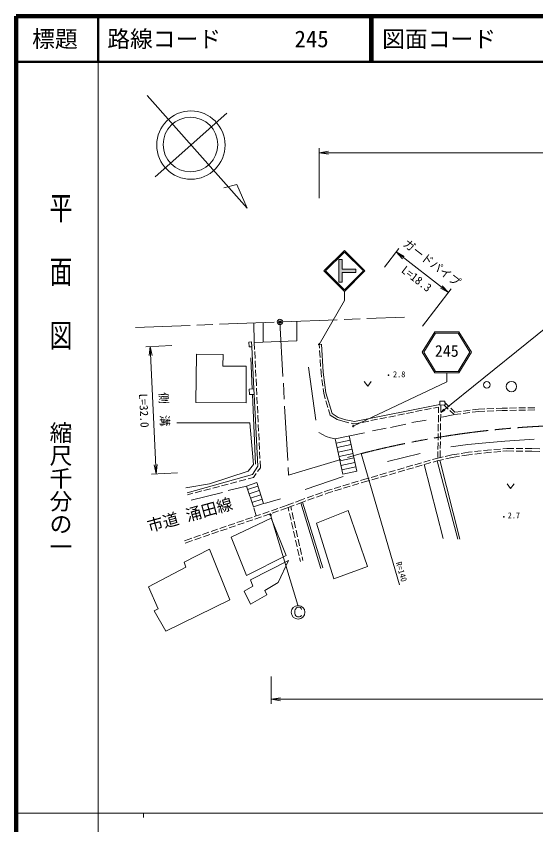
# Model space of a CAD drawing. Units: millimetres at full size, sheet at 1:1000; details may follow other scales. Extents: x 40000 to 680000, y 20000 to 380000.
# Drawn here: x 40000 to 154133, y 202409 to 380000 of the extents above; entities that cross this region are included whole.
import ezdxf
from ezdxf.enums import TextEntityAlignment as Align

# ---------------------------------------------------------------- set-up
doc = ezdxf.new("R2010")
doc.units = ezdxf.units.MM
doc.header["$LTSCALE"] = 1000
doc.header["$PDMODE"] = 32
doc.header["$PDSIZE"] = 500
doc.linetypes.add('CHAIN', pattern=[18.5, 12, -1.5, 3.5, -1.5])
for name, color, linetype, lineweight in [('M-BGD', 7, 'Continuous', 13), ('M-BMK', 2, 'CHAIN', 13), ('M-BMK-SRVR', 3, 'Continuous', 13), ('M-STR-HTXT', 7, 'Continuous', 13), ('M-STR-STRC', 7, 'Continuous', 13), ('M-TTL', 2, 'Continuous', 140), ('M-TTL-BAND', 7, 'Continuous', 13), ('M-TTL-LINE', 7, 'Continuous', 50)]:
    doc.layers.add(name, color=color, linetype=linetype, lineweight=lineweight)
for name, color, linetype in [('M-BMK-HTXT', 7, 'Continuous'), ('M-OTRS', 6, 'Continuous'), ('M-TTL-TXT', 7, 'Continuous')]:
    doc.layers.add(name, color=color, linetype=linetype)
doc.styles.add('@ＭＳ ゴシック', font='')
doc.styles.add('ＭＳ ゴシック', font='')
doc.styles.get('@ＭＳ ゴシック').set_extended_font_data('@MS Gothic')
doc.styles.get('ＭＳ ゴシック').set_extended_font_data('MS Gothic')

# ---------------------------------------------------------------- blocks, each defined once
blk = doc.blocks.new('plus')
at = {"color": 0, "linetype": 'Continuous', "lineweight": -2}
for p, q in [((-1.25, 0), (1.25, 0)), ((0, -1.25), (0, 1.25))]:
    blk.add_line(p, q, dxfattribs=at)
blk = doc.blocks.new('open_arrow')
at = {"color": 0, "linetype": 'Continuous', "lineweight": -2}
blk.add_lwpolyline([(7.5, 1.25), (0, 0), (7.5, -1.25)], dxfattribs=at)

msp = doc.modelspace()

# ---------------------------------------------------------------- hatches: boundary and pattern name
at = {"layer": 'M-STR-STRC'}
msp.add_hatch(color=256, dxfattribs=at).paths.add_polyline_path([(110850, 326558), (111600, 326558), (111600, 324433), (114600, 324433), (114600, 323683), (111600, 323683), (111600, 321558), (110850, 321558)])

# ---------------------------------------------------------------- linework, layer by layer
at = {"layer": 'M-BGD'}
for p, q in [((92204, 312629), (92295, 308340)), ((94247, 308418), (94242, 312708)), ((91097, 308427), (91673, 308473)), ((91180, 307364), (91097, 308427)), ((91757, 307409), (91180, 307364)), ((91673, 308473), (91757, 307409)), ((91757, 307409), (92230, 298131)), ((92369, 306828), (92295, 308340)), ((106574, 307902), (106625, 307067)), ((92467, 304831), (92394, 306329)), ((106655, 306568), (106746, 305070)), ((91844, 298120), (91526, 304940)), ((92565, 302833), (92492, 304331)), ((106777, 304571), (106868, 303074)), ((92663, 300835), (92590, 302334)), ((104232, 302886), (105780, 291311)), ((106899, 302575), (106950, 301740)), ((92761, 298838), (92688, 300336)), ((106950, 301740), (107085, 300699)), ((107150, 300204), (107344, 298716)), ((116456, 299771), (117206, 298771)), ((117206, 298771), (117956, 299771)), ((92230, 298131), (91188, 298101)), ((91188, 298101), (91223, 296912)), ((91223, 296912), (92265, 296943)), ((92570, 281615), (91912, 296932)), ((92265, 296943), (92230, 298131)), ((92859, 296840), (92786, 298338)), ((107408, 298220), (107544, 297180)), ((107544, 297180), (107899, 295984)), ((92957, 294843), (92884, 296341)), ((108042, 295505), (108469, 294067)), ((134179, 295485), (133022, 295465)), ((133022, 295465), (133038, 294598)), ((134195, 294619), (134179, 295485)), ((134186, 295086), (135096, 294225)), ((93055, 292845), (92982, 294343)), ((108612, 293588), (108968, 292392)), ((125764, 292757), (127235, 293052)), ((127725, 293151), (129196, 293446)), ((129686, 293544), (131157, 293839)), ((131647, 293938), (132774, 294164)), ((132774, 294164), (132755, 292864)), ((133038, 294598), (134195, 294619)), ((133281, 294603), (133258, 293080)), ((133956, 294615), (134895, 293726)), ((135258, 293382), (136197, 292493)), ((135459, 293881), (136368, 293020)), ((136368, 293020), (137726, 293197)), ((138222, 293261), (139710, 293455)), ((140141, 293007), (141607, 293198)), ((140205, 293519), (141564, 293696)), ((141564, 293696), (142898, 293751)), ((141607, 293198), (142926, 293252)), ((143397, 293772), (144896, 293833)), ((143426, 293272), (144924, 293334)), ((145395, 293854), (146729, 293909)), ((145424, 293355), (146743, 293409)), ((146729, 293909), (147880, 293926)), ((146743, 293409), (147888, 293426)), ((148380, 293934), (149880, 293957)), ((148388, 293434), (149888, 293457)), ((150380, 293964), (151880, 293987)), ((150388, 293464), (151888, 293487)), ((152380, 293995), (153880, 294017)), ((152388, 293495), (153887, 293518)), ((93153, 290847), (93080, 292346)), ((108968, 292392), (110474, 291406)), ((110474, 291406), (112277, 290888)), ((117921, 291183), (119391, 291478)), ((119882, 291576), (121352, 291872)), ((121842, 291970), (123313, 292265)), ((123803, 292363), (125274, 292659)), ((126883, 290748), (130050, 291287)), ((132747, 292364), (132725, 290864)), ((133251, 292580), (133228, 291080)), ((133497, 291960), (135952, 292429)), ((136197, 292493), (137662, 292684)), ((138158, 292749), (139645, 292942)), ((75260, 290678), (91350, 290668)), ((93251, 288850), (93178, 290348)), ((112277, 290888), (113065, 290726)), ((113555, 290626), (114342, 290465)), ((114342, 290465), (115470, 290691)), ((115960, 290789), (117430, 291084)), ((118252, 288919), (121278, 289505)), ((122216, 289669), (125546, 290373)), ((132718, 290364), (132695, 288864)), ((133221, 290580), (133199, 289080)), ((93349, 286852), (93276, 288350)), ((132688, 288364), (132666, 286865)), ((133191, 288580), (133169, 287080)), ((93447, 284855), (93374, 286353)), ((132658, 286365), (132636, 284865)), ((133162, 286580), (133139, 285080)), ((93545, 282857), (93472, 284355)), ((132629, 284365), (132609, 283065)), ((133132, 284581), (133109, 283057)), ((137755, 283975), (139341, 284231)), ((139341, 284231), (140173, 284325)), ((140670, 284382), (142160, 284551)), ((142657, 284608), (143490, 284702)), ((142722, 284061), (143544, 284155)), ((143490, 284702), (144383, 284776)), ((143544, 284155), (144420, 284227)), ((144881, 284818), (146376, 284941)), ((144919, 284269), (146414, 284393)), ((146874, 284983), (147767, 285057)), ((146912, 284434), (147789, 284507)), ((147767, 285057), (149279, 285050)), ((147789, 284507), (149283, 284500)), ((149779, 285048), (151279, 285042)), ((149783, 284498), (151283, 284492)), ((151779, 285040), (153291, 285033)), ((151783, 284490), (153277, 284483)), ((153277, 284483), (155008, 284404)), ((153291, 285033), (155028, 284954)), ((121527, 282191), (128704, 283985)), ((129508, 282060), (130948, 282478)), ((131428, 282618), (132346, 282884)), ((132346, 282884), (133767, 283207)), ((132484, 282351), (133888, 282670)), ((133033, 282476), (137454, 265175)), ((134254, 283317), (135675, 283640)), ((134376, 282781), (135780, 283099)), ((135675, 283640), (137261, 283895)), ((135780, 283099), (137351, 283353)), ((137845, 283432), (139416, 283686)), ((139416, 283686), (140238, 283779)), ((140734, 283836), (142225, 284005)), ((93031, 279986), (93644, 280846)), ((93644, 280846), (93570, 282358)), ((123746, 280385), (125187, 280804)), ((125667, 280943), (127107, 281362)), ((125814, 280413), (127254, 280832)), ((127587, 281502), (129028, 281920)), ((127734, 280971), (129175, 281390)), ((129611, 281517), (133802, 265300)), ((129655, 281530), (131095, 281948)), ((131575, 282088), (132484, 282351)), ((132484, 282351), (137004, 265124)), ((92127, 278719), (92740, 279579)), ((103444, 276034), (111817, 278884)), ((117984, 278711), (119425, 279130)), ((119905, 279269), (121345, 279688)), ((120052, 278739), (121492, 279158)), ((121826, 279827), (123266, 280246)), ((121973, 279297), (123413, 279716)), ((123893, 279855), (125334, 280274)), ((85115, 276869), (86566, 277252)), ((87049, 277380), (88500, 277762)), ((88983, 277890), (90434, 278272)), ((90917, 278400), (92127, 278719)), ((111764, 276851), (113200, 277284)), ((113679, 277428), (115115, 277861)), ((113843, 276903), (115279, 277336)), ((115594, 278006), (116587, 278305)), ((115758, 277481), (116743, 277778)), ((116587, 278305), (117504, 278572)), ((116743, 277778), (117651, 278042)), ((118131, 278181), (119572, 278600)), ((147845, 277294), (148595, 276294)), ((148595, 276294), (149345, 277294)), ((78401, 273702), (85297, 275406)), ((79314, 275339), (80764, 275722)), ((81248, 275849), (82698, 276232)), ((83182, 276359), (84632, 276742)), ((86548, 275813), (90582, 276814)), ((105766, 274897), (107178, 275402)), ((107649, 275570), (108378, 275830)), ((107831, 275050), (108550, 275307)), ((108378, 275830), (109371, 276129)), ((108550, 275307), (109535, 275604)), ((109849, 276274), (111286, 276707)), ((110013, 275749), (111450, 276182)), ((111928, 276326), (113364, 276759)), ((77620, 274892), (78830, 275211)), ((94543, 272974), (98061, 274029)), ((101346, 273285), (102683, 273796)), ((102683, 273796), (103411, 274056)), ((102874, 273280), (103593, 273537)), ((103882, 274224), (105295, 274729)), ((104064, 273705), (105476, 274209)), ((105947, 274378), (107360, 274882)), ((92185, 272059), (92722, 270242)), ((96050, 271390), (97468, 271880)), ((97941, 272043), (99543, 272595)), ((98124, 271524), (99731, 272078)), ((99543, 272595), (100879, 273106)), ((99731, 272078), (101069, 272590)), ((99731, 272078), (99917, 271266)), ((100315, 272302), (100492, 271512)), ((101536, 272768), (102874, 273280)), ((102513, 273142), (106944, 258669)), ((102874, 273280), (107343, 258880)), ((92269, 270086), (93687, 270575)), ((92453, 269567), (93871, 270056)), ((94160, 270738), (95578, 271227)), ((94343, 270220), (95761, 270709)), ((96234, 270872), (97652, 271361)), ((100028, 270778), (100362, 269316)), ((100601, 271024), (100928, 269560)), ((86597, 268129), (88015, 268618)), ((88488, 268781), (89906, 269270)), ((88671, 268263), (90089, 268752)), ((90378, 269433), (91796, 269923)), ((90562, 268915), (91980, 269404)), ((100473, 268828), (100808, 267366)), ((101037, 269072), (101364, 267608)), ((80925, 266172), (82343, 266661)), ((82816, 266824), (84234, 267313)), ((82999, 266306), (84417, 266795)), ((84706, 267476), (86124, 267966)), ((84890, 266958), (86308, 267447)), ((86781, 267610), (88199, 268100)), ((100919, 266879), (101253, 265416)), ((101473, 267120), (101800, 265656)), ((76960, 264804), (78562, 265356)), ((77139, 264284), (78745, 264838)), ((79034, 265520), (80452, 266009)), ((79218, 265001), (80636, 265490)), ((81109, 265653), (82527, 266143)), ((101364, 264929), (101698, 263467)), ((101909, 265168), (102236, 263704)), ((101810, 262979), (102144, 261517)), ((102345, 263216), (102672, 261752)), ((102781, 261264), (102957, 260475)), ((102255, 261029), (102441, 260217))]:
    msp.add_line(p, q, dxfattribs=at)
for points in [[(92295, 308340), (101658, 308714), (101678, 312997)], [(107073, 307932), (107448, 301787), (108034, 297284), (109395, 292710), (110685, 291866), (112397, 291374), (114344, 290975), (133035, 294726)], [(92265, 296943), (93097, 281175), (91878, 279369), (77547, 275335)], [(77242, 276414), (82496, 277305), (90940, 280049), (92089, 281550), (91350, 290668)], [(106454, 288590), (108049, 287699), (109011, 287371), (110066, 287160), (116493, 288520)], [(153759, 287076), (147333, 286653), (143181, 286325), (139170, 285926), (135441, 285387)]]:
    msp.add_lwpolyline(points, dxfattribs=at)
for points in [[(79576, 305755), (79435, 295130), (90482, 295083), (90505, 303105), (85416, 303128), (85439, 305732)], [(105975, 268676), (109798, 256401), (117178, 259106), (112925, 271404)], [(87212, 265550), (96036, 269772), (99333, 261542), (90592, 257149)], [(72887, 244938), (86911, 251847), (82483, 262984), (76865, 260117), (77261, 258991), (69083, 254654), (71161, 249836), (70292, 249377)], [(91439, 256177), (99831, 260450), (97563, 255598), (94593, 253894), (95062, 252909), (91465, 250860), (90105, 253753), (91997, 254832)]]:
    msp.add_lwpolyline(points, close=True, dxfattribs=at)
for centre, radius in [((143378, 299035), 713), ((148773, 298660), 1144)]:
    msp.add_circle(centre, radius, dxfattribs=at)
at = {"layer": 'M-BMK'}
for p, q in [((66207, 311617), (97332, 312828)), ((97931, 312851), (99813, 279230)), ((98531, 312875), (125270, 313915)), ((99813, 279230), (115741, 283924))]:
    msp.add_line(p, q, dxfattribs=at)
msp.add_arc((165509, 90215), 200000, 90.97095, 104.40895, dxfattribs=at)
at = {"layer": 'M-BMK-SRVR'}
for p, q in [((68802, 362571), (90698, 337840)), ((86276, 358675), (70552, 344753)), ((88489, 343059), (85589, 342289)), ((90698, 337840), (88489, 343059))]:
    msp.add_line(p, q, dxfattribs=at)
for centre, radius in [((78383, 351686), 7501), ((78285, 351810), 6000), ((97931, 312851), 600)]:
    msp.add_circle(centre, radius, dxfattribs=at)
at = {"layer": 'M-OTRS'}
msp.add_point((97931, 312851), dxfattribs=at)
at = {"layer": 'M-STR-HTXT'}
for p, q in [((106574, 340000), (106574, 351000)), ((106574, 350000), (558330, 350000)), ((120873, 324893), (124056, 329008)), ((123445, 328218), (134949, 319317)), ((129206, 311894), (135561, 320108)), ((74156, 307682), (68455, 307417)), ((70756, 279494), (69454, 307463)), ((115741, 283924), (124221, 255149)), ((75457, 279713), (69757, 279447)), ((96036, 235000), (96036, 229000)), ((96036, 230000), (441246, 230000))]:
    msp.add_line(p, q, dxfattribs=at)
msp.add_lwpolyline([(133256, 292957), (161607, 315798), (191607, 315798)], dxfattribs=at)
at = {"layer": 'M-STR-STRC'}
for p, q in [((107601, 324059), (112101, 328559)), ((116601, 324059), (112101, 328559)), ((107955, 324059), (112101, 328205)), ((116248, 324059), (112101, 328205)), ((110850, 326558), (110850, 321558)), ((110850, 326558), (111600, 326558)), ((111600, 326558), (111600, 324433)), ((107601, 324059), (112101, 319558)), ((107955, 324059), (112101, 319912)), ((111600, 324433), (114600, 324433)), ((111600, 323683), (114600, 323683)), ((111600, 323683), (111600, 321558)), ((112101, 319912), (116248, 324059)), ((112101, 319559), (116601, 324059)), ((114600, 324433), (114600, 323683)), ((110850, 321558), (111600, 321558)), ((112101, 319558), (112101, 317558)), ((106574, 307902), (112101, 317558)), ((131942, 310680), (129178, 306180)), ((132110, 310380), (129530, 306180)), ((131942, 310680), (137214, 310680)), ((132110, 310380), (137046, 310380)), ((139626, 306180), (137046, 310380)), ((139978, 306180), (137214, 310680)), ((129178, 306180), (131942, 301680)), ((129530, 306180), (132110, 301980)), ((137046, 301980), (139626, 306180)), ((137214, 301680), (139978, 306180)), ((132110, 301980), (137046, 301980)), ((131942, 301680), (137214, 301680)), ((134578, 301680), (134578, 299680)), ((114014, 289978), (134578, 299680)), ((114836, 280054), (113148, 287829)), ((110066, 287160), (111755, 279385)), ((110269, 286225), (113351, 286895)), ((110481, 285248), (113563, 285917)), ((110694, 284271), (113775, 284940)), ((110906, 283294), (113987, 283963)), ((111118, 282317), (114200, 282986)), ((111330, 281339), (114412, 282008)), ((111542, 280362), (114624, 281031)), ((111755, 279385), (114836, 280054)), ((92839, 277560), (90582, 276814)), ((94347, 273002), (92839, 277560)), ((90582, 276814), (92091, 272255)), ((90834, 276052), (93091, 276799)), ((91148, 275103), (93405, 275850)), ((91462, 274153), (93719, 274900)), ((91776, 273204), (94033, 273951)), ((92091, 272255), (94347, 273002)), ((95871, 270517), (101833, 250646)), ((101217, 249369), (101294, 249696)), ((101217, 248873), (101217, 249369)), ((101288, 248556), (101217, 248873)), ((101294, 249696), (101375, 249798)), ((101375, 249798), (101547, 250030)), ((101547, 250030), (101780, 250189)), ((101780, 250189), (102199, 250192)), ((102199, 250192), (102441, 250115)), ((102441, 250115), (102607, 249949)), ((102607, 249949), (102694, 249696)), ((101456, 248303), (101288, 248556)), ((101615, 248141), (101456, 248303)), ((101790, 248057), (101615, 248141)), ((102202, 248057), (101790, 248057)), ((102445, 248134), (102202, 248057)), ((102610, 248306), (102445, 248134)), ((102684, 248458), (102610, 248306))]:
    msp.add_line(p, q, dxfattribs=at)
msp.add_circle((101910, 249083), 1500, dxfattribs=at)
msp.add_circle((101910, 249083), 1500, dxfattribs=at)
at = {"layer": 'M-TTL'}
for p, q in [((40000, 380000), (40000, 20000)), ((680000, 380000), (40000, 380000))]:
    msp.add_line(p, q, dxfattribs=at)
at = {"layer": 'M-TTL-BAND'}
for p, q in [((58000, 370000), (58000, 20000)), ((40000, 205000), (579000, 205000)), ((68000, 205000), (68000, 204000))]:
    msp.add_line(p, q, dxfattribs=at)
at = {"layer": 'M-TTL-LINE'}
for p, q in [((58000, 380000), (58000, 370000)), ((117750, 380000), (117750, 370000)), ((118250, 380000), (118250, 370000)), ((40000, 370000), (680000, 370000))]:
    msp.add_line(p, q, dxfattribs=at)

# ---------------------------------------------------------------- block references
at = {"layer": 'M-BGD', "xscale": 120, "yscale": 120}
for p in [(121754, 301147), (147100, 270067)]:
    msp.add_blockref('plus', p, dxfattribs=at)
at = {"layer": 'M-STR-HTXT', "xscale": 267, "yscale": 267}
for p in [(106574, 350000), (96036, 230000)]:
    msp.add_blockref('open_arrow', p, dxfattribs=at)
at = {"layer": 'M-STR-HTXT'}
for p, xscale, yscale, rotation in [((123445, 328218), 267, 267, 322.3), ((134949, 319317), 267, 267, 142.3), ((69454, 307463), 267, 267, 272.7), ((133256, 292957), 133, 133, 38.9), ((70756, 279494), 267, 267, 92.7)]:
    msp.add_blockref('open_arrow', p, dxfattribs=dict(at, xscale=xscale, yscale=yscale, rotation=rotation))
at = {"layer": 'M-STR-STRC', "xscale": 200, "yscale": 200}
for p in [(106574, 307902), (114014, 289978), (95871, 270517)]:
    msp.add_blockref('plus', p, dxfattribs=at)

# ---------------------------------------------------------------- texts
at = {"layer": 'M-BGD', "style": 'ＭＳ ゴシック'}
for s, p in [('2.8', (124128, 301358)), ('2.7', (149312, 270363))]:
    msp.add_text(s, height=1320, dxfattribs=at).set_placement(p, align=Align.MIDDLE_CENTER)
at = {"layer": 'M-BMK-HTXT', "style": 'ＭＳ ゴシック'}
msp.add_text('市道 涌田線', height=2566, rotation=15.432, dxfattribs=at).set_placement((78146, 270478), align=Align.MIDDLE_CENTER)
at = {"layer": 'M-STR-HTXT', "style": 'ＭＳ ゴシック'}
for s, height, rotation, p in [('ガードパイプ', 1833, 322.271, (131307, 325845)), ('側\u3000溝', 1833, 272.665, (72500, 293645)), ('R=140', 1320, 286.42, (124612, 258000))]:
    msp.add_text(s, height=height, rotation=rotation, dxfattribs=at).set_placement(p, align=Align.MIDDLE_CENTER)
for s, rotation, p in [('L=18.3', 322.271, (127049, 321171)), ('L=32.0', 272.665, (66609, 293316))]:
    msp.add_text(s, height=1833, rotation=rotation, dxfattribs=at).set_placement(p, align=Align.BOTTOM_CENTER)
at = {"layer": 'M-STR-STRC', "style": 'ＭＳ ゴシック'}
msp.add_text('245', height=2566, dxfattribs=at).set_placement((134578, 304430), align=Align.BOTTOM_CENTER)
at = {"layer": 'M-TTL-BAND', "style": '@ＭＳ ゴシック', "width": 1.4}
msp.add_text('平  面  図', height=3666, rotation=270, dxfattribs=at).set_placement((49777, 306475), align=Align.MIDDLE_RIGHT)
at = {"layer": 'M-TTL-BAND', "style": '@ＭＳ ゴシック'}
msp.add_text('縮尺千分の一', height=3666, rotation=270, dxfattribs=at).set_placement((49777, 261030), align=Align.MIDDLE_RIGHT)
at = {"layer": 'M-TTL-TXT', "style": 'ＭＳ ゴシック'}
msp.add_text('標題', height=3666, dxfattribs=at).set_placement((48500, 375000), align=Align.MIDDLE_CENTER)
for s, p in [('路線コード', (60000, 375000)), ('245', (101142, 375000)), ('図面コード', (120380, 375000))]:
    msp.add_text(s, height=3666, dxfattribs=at).set_placement(p, align=Align.MIDDLE_LEFT)

doc.saveas('drawing.dxf')
